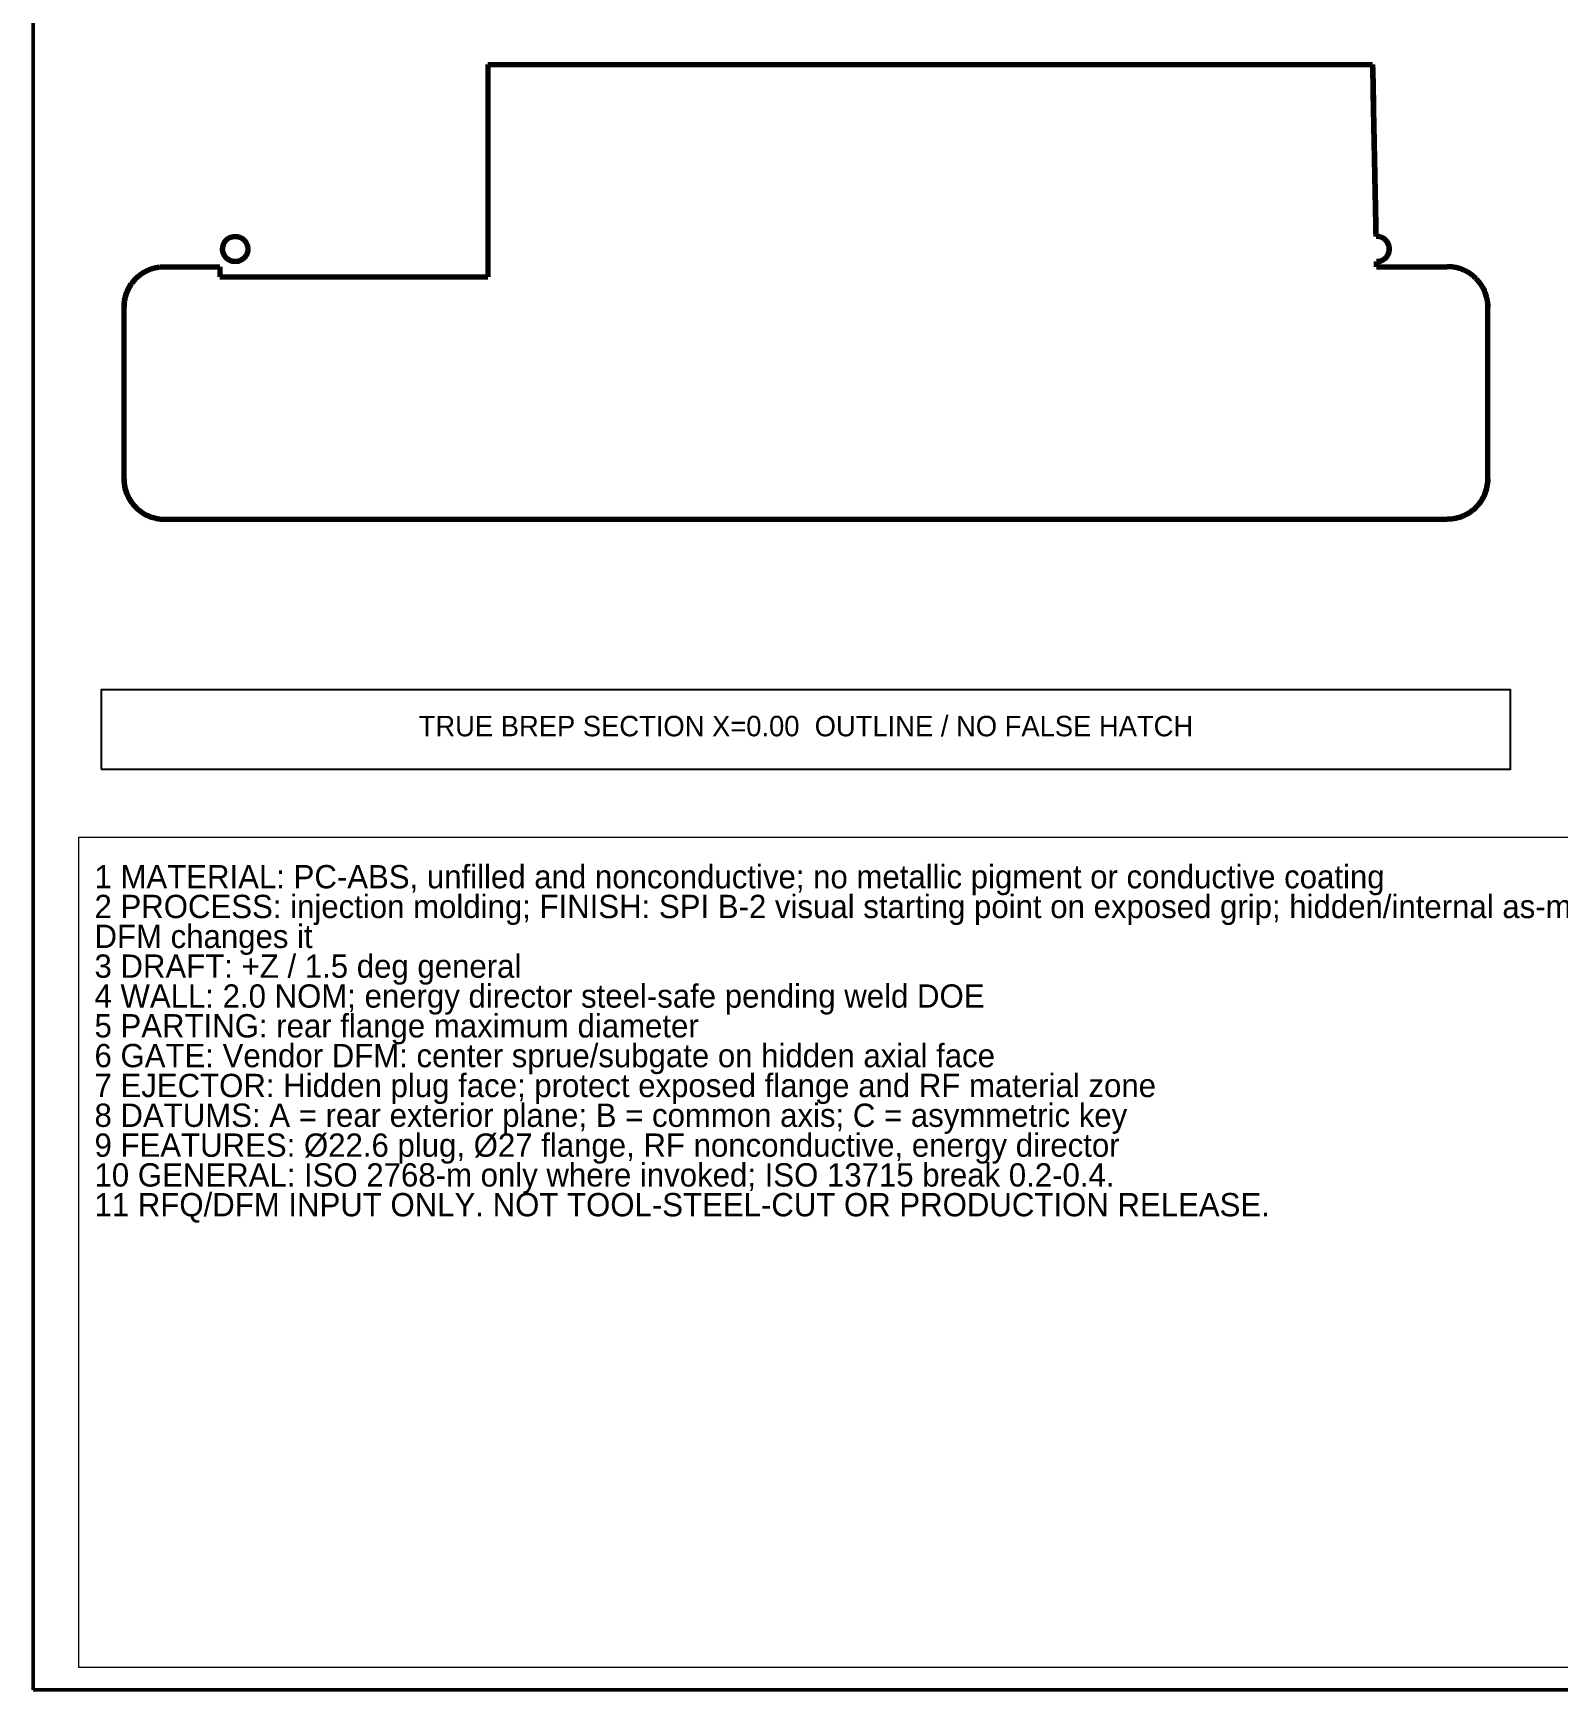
# Model space of a CAD drawing. Header units: millimetres. Extents: x 10 to 410, y 10 to 287.
# Drawn here: x 10 to 144.2, y 10 to 155.8 of the extents above; entities that cross this region are included whole.
import ezdxf
from ezdxf.enums import TextEntityAlignment as Align

# ---------------------------------------------------------------- set-up
doc = ezdxf.new("R2010")
doc.units = ezdxf.units.MM
for name, color, linetype, lineweight in [('BORDER', 7, 'CONTINUOUS', 50), ('NOTES', 7, 'CONTINUOUS', 18), ('SECTION', 1, 'CONTINUOUS', 70), ('TITLE_BLOCK', 7, 'CONTINUOUS', 25)]:
    doc.layers.add(name, color=color, linetype=linetype, lineweight=lineweight)

msp = doc.modelspace()

# ---------------------------------------------------------------- linework, layer by layer
at = {"layer": 'BORDER'}
msp.add_lwpolyline([(10, 10), (410, 10), (410, 287), (10, 287)], close=True, dxfattribs=at)
at = {"layer": 'NOTES'}
msp.add_lwpolyline([(14, 12), (252, 12), (252, 85), (14, 85)], close=True, dxfattribs=at)
at = {"layer": 'SECTION'}
for points in [[(50, 153), (50, 152.4), (50, 151.79), (50, 151.19), (50, 150.59), (50, 149.99), (50, 149.39), (50, 148.78), (50, 148.18), (50, 147.58), (50, 146.98), (50, 146.38), (50, 145.77), (50, 145.17), (50, 144.57), (50, 143.97), (50, 143.37), (50, 142.76), (50, 142.16), (50, 141.56), (50, 140.96), (50, 140.36), (50, 139.75), (50, 139.15), (50, 138.55), (50, 137.95), (50, 137.34), (50, 136.74), (50, 136.14), (50, 135.54), (50, 134.94), (50, 134.33)], [(50, 153), (52.51, 153), (55.02, 153), (57.54, 153), (60.05, 153), (62.56, 153), (65.07, 153), (67.58, 153), (70.09, 153), (72.61, 153), (75.12, 153), (77.63, 153), (80.14, 153), (82.65, 153), (85.17, 153), (87.68, 153), (90.19, 153), (92.7, 153), (95.21, 153), (97.72, 153), (100.24, 153), (102.75, 153), (105.26, 153), (107.77, 153), (110.28, 153), (112.8, 153), (115.31, 153), (117.82, 153), (120.33, 153), (122.84, 153), (125.35, 153), (127.87, 153)], [(50, 153), (50, 152.4), (50, 151.8), (50, 151.19), (50, 150.59), (50, 149.99), (50, 149.39), (50, 148.79), (50, 148.18), (50, 147.58), (50, 146.98), (50, 146.38), (50, 145.78), (50, 145.17), (50, 144.57), (50, 143.97), (50, 143.37), (50, 142.76), (50, 142.16), (50, 141.56), (50, 140.96), (50, 140.36), (50, 139.75), (50, 139.15), (50, 138.55), (50, 137.95), (50, 137.35), (50, 136.74), (50, 136.14), (50, 135.54), (50, 134.94), (50, 134.33)], [(50, 153), (50, 153), (50, 153), (50, 153), (50, 153), (50, 153), (50, 153), (50, 153), (50, 153), (50, 153), (50, 153), (50, 153), (50, 153), (50, 153), (50, 153), (50, 153), (50, 153), (50, 153), (50, 153), (50, 153), (50, 153), (50, 153), (50, 153), (50, 153), (50, 153), (50, 153), (50, 153), (50, 153), (50, 153), (50, 153), (50, 153), (50, 153)], [(128.17, 137.89), (128.16, 138.38), (128.15, 138.86), (128.14, 139.35), (128.13, 139.84), (128.12, 140.33), (128.11, 140.81), (128.1, 141.3), (128.09, 141.79), (128.08, 142.28), (128.07, 142.76), (128.06, 143.25), (128.05, 143.74), (128.04, 144.23), (128.03, 144.71), (128.02, 145.2), (128.01, 145.69), (128, 146.18), (127.99, 146.66), (127.98, 147.15), (127.97, 147.64), (127.96, 148.13), (127.95, 148.61), (127.94, 149.1), (127.93, 149.59), (127.92, 150.08), (127.92, 150.56), (127.91, 151.05), (127.9, 151.54), (127.89, 152.03), (127.88, 152.51), (127.87, 153)], [(127.87, 153), (127.87, 153), (127.87, 153), (127.87, 153), (127.87, 153), (127.87, 153), (127.87, 153), (127.87, 153), (127.87, 153), (127.87, 153), (127.87, 153), (127.87, 153), (127.87, 153), (127.87, 153), (127.87, 153), (127.87, 153), (127.87, 153), (127.87, 153), (127.87, 153), (127.87, 153), (127.87, 153), (127.87, 153), (127.87, 153), (127.87, 153), (127.87, 153), (127.87, 153), (127.87, 153), (127.87, 153), (127.87, 153), (127.87, 153), (127.87, 153), (127.87, 153)], [(127.87, 153), (127.88, 152.51), (127.89, 152.02), (127.9, 151.54), (127.91, 151.05), (127.92, 150.56), (127.93, 150.08), (127.93, 149.59), (127.94, 149.1), (127.95, 148.61), (127.96, 148.13), (127.97, 147.64), (127.98, 147.15), (127.99, 146.66), (128, 146.18), (128.01, 145.69), (128.02, 145.2), (128.03, 144.71), (128.04, 144.23), (128.05, 143.74), (128.06, 143.25), (128.07, 142.76), (128.08, 142.28), (128.09, 141.79), (128.1, 141.3), (128.11, 140.81), (128.12, 140.33), (128.13, 139.84), (128.14, 139.35), (128.15, 138.86), (128.16, 138.38), (128.17, 137.89)], [(26.67, 136.78), (26.67, 136.81), (26.67, 136.84), (26.67, 136.88), (26.68, 136.91), (26.68, 136.94), (26.68, 136.97), (26.69, 137.01), (26.7, 137.04), (26.71, 137.07), (26.72, 137.1), (26.73, 137.13), (26.74, 137.16), (26.75, 137.2), (26.76, 137.23), (26.77, 137.26), (26.79, 137.28), (26.8, 137.31), (26.82, 137.34), (26.84, 137.37), (26.86, 137.4), (26.87, 137.42), (26.89, 137.45), (26.91, 137.48), (26.94, 137.5), (26.96, 137.53), (26.98, 137.55), (27, 137.57), (27.03, 137.6), (27.05, 137.62), (27.08, 137.64), (27.1, 137.66)], [(27.1, 137.66), (27.08, 137.64), (27.05, 137.62), (27.03, 137.6), (27, 137.57), (26.98, 137.55), (26.96, 137.53), (26.93, 137.5), (26.91, 137.48), (26.89, 137.45), (26.87, 137.42), (26.86, 137.4), (26.84, 137.37), (26.82, 137.34), (26.8, 137.31), (26.79, 137.28), (26.77, 137.25), (26.76, 137.22), (26.75, 137.19), (26.74, 137.16), (26.72, 137.13), (26.71, 137.1), (26.71, 137.07), (26.7, 137.04), (26.69, 137.01), (26.68, 136.97), (26.68, 136.94), (26.67, 136.91), (26.67, 136.88), (26.67, 136.84), (26.67, 136.81), (26.67, 136.78)], [(27.1, 137.66), (27.19, 137.72), (27.29, 137.78), (27.4, 137.82), (27.51, 137.86), (27.62, 137.88), (27.73, 137.89), (27.84, 137.89), (27.95, 137.88), (28.06, 137.85), (28.17, 137.82), (28.28, 137.77), (28.37, 137.72), (28.47, 137.65), (28.55, 137.58), (28.63, 137.5), (28.7, 137.41), (28.76, 137.31), (28.8, 137.21), (28.84, 137.1), (28.87, 136.99), (28.89, 136.88), (28.89, 136.77), (28.88, 136.65), (28.86, 136.54), (28.83, 136.43), (28.79, 136.33), (28.74, 136.23), (28.68, 136.13), (28.61, 136.04), (28.53, 135.96), (28.45, 135.89)], [(129.07, 137.5), (129.04, 137.53), (129.02, 137.55), (129, 137.57), (128.98, 137.59), (128.95, 137.62), (128.93, 137.64), (128.9, 137.66), (128.87, 137.68), (128.85, 137.7), (128.82, 137.71), (128.79, 137.73), (128.76, 137.75), (128.74, 137.76), (128.71, 137.78), (128.68, 137.79), (128.65, 137.8), (128.62, 137.82), (128.59, 137.83), (128.56, 137.84), (128.52, 137.85), (128.49, 137.86), (128.46, 137.86), (128.43, 137.87), (128.4, 137.88), (128.36, 137.88), (128.33, 137.88), (128.3, 137.89), (128.27, 137.89), (128.23, 137.89), (128.2, 137.89), (128.17, 137.89)], [(128.21, 135.67), (128.29, 135.67), (128.38, 135.68), (128.46, 135.69), (128.54, 135.71), (128.61, 135.74), (128.69, 135.77), (128.76, 135.81), (128.83, 135.85), (128.9, 135.9), (128.96, 135.95), (129.02, 136.01), (129.08, 136.07), (129.13, 136.13), (129.17, 136.2), (129.21, 136.27), (129.25, 136.35), (129.27, 136.42), (129.3, 136.5), (129.32, 136.58), (129.33, 136.66), (129.33, 136.75), (129.33, 136.83), (129.33, 136.91), (129.31, 136.99), (129.29, 137.07), (129.27, 137.15), (129.24, 137.22), (129.2, 137.3), (129.16, 137.37), (129.12, 137.44), (129.07, 137.5)], [(129.07, 137.5), (129.1, 137.46), (129.14, 137.41), (129.17, 137.36), (129.2, 137.31), (129.22, 137.26), (129.25, 137.2), (129.27, 137.15), (129.29, 137.09), (129.3, 137.04), (129.31, 136.98), (129.32, 136.92), (129.33, 136.87), (129.33, 136.81), (129.33, 136.75), (129.33, 136.69), (129.32, 136.63), (129.31, 136.58), (129.3, 136.52), (129.29, 136.46), (129.27, 136.41), (129.25, 136.35), (129.23, 136.3), (129.2, 136.25), (129.17, 136.2), (129.14, 136.15), (129.1, 136.1), (129.07, 136.06), (129.03, 136.01), (128.99, 135.97), (128.94, 135.93), (128.9, 135.9)], [(28.45, 135.89), (28.38, 135.85), (28.31, 135.8), (28.24, 135.77), (28.17, 135.74), (28.09, 135.71), (28.02, 135.69), (27.94, 135.68), (27.86, 135.67), (27.78, 135.67), (27.7, 135.67), (27.62, 135.68), (27.54, 135.69), (27.47, 135.71), (27.39, 135.74), (27.32, 135.77), (27.25, 135.8), (27.18, 135.84), (27.11, 135.89), (27.05, 135.94), (26.99, 135.99), (26.94, 136.05), (26.89, 136.11), (26.84, 136.18), (26.8, 136.25), (26.77, 136.32), (26.74, 136.39), (26.71, 136.47), (26.69, 136.54), (26.68, 136.62), (26.67, 136.7), (26.67, 136.78)], [(26.93, 136.05), (26.92, 136.07), (26.9, 136.09), (26.89, 136.11), (26.87, 136.13), (26.86, 136.16), (26.84, 136.18), (26.83, 136.2), (26.82, 136.22), (26.8, 136.24), (26.79, 136.26), (26.78, 136.29), (26.77, 136.31), (26.76, 136.33), (26.75, 136.36), (26.74, 136.38), (26.73, 136.4), (26.72, 136.43), (26.72, 136.45), (26.71, 136.48), (26.7, 136.5), (26.7, 136.53), (26.69, 136.55), (26.69, 136.58), (26.68, 136.6), (26.68, 136.63), (26.67, 136.65), (26.67, 136.68), (26.67, 136.7), (26.67, 136.73), (26.67, 136.75), (26.67, 136.78)], [(28.86, 136.54), (28.84, 136.46), (28.82, 136.39), (28.79, 136.31), (28.75, 136.24), (28.71, 136.17), (28.67, 136.11), (28.62, 136.05), (28.56, 135.99), (28.5, 135.93), (28.44, 135.88), (28.37, 135.84), (28.31, 135.8), (28.24, 135.76), (28.16, 135.73), (28.09, 135.71), (28.01, 135.69), (27.93, 135.68), (27.85, 135.67), (27.77, 135.67), (27.69, 135.67), (27.61, 135.68), (27.54, 135.69), (27.46, 135.71), (27.38, 135.74), (27.31, 135.77), (27.24, 135.81), (27.17, 135.85), (27.11, 135.89), (27.05, 135.94), (26.99, 136), (26.93, 136.05)], [(128.9, 135.9), (128.88, 135.88), (128.86, 135.87), (128.84, 135.85), (128.82, 135.84), (128.8, 135.83), (128.78, 135.82), (128.76, 135.8), (128.74, 135.79), (128.72, 135.78), (128.7, 135.77), (128.67, 135.76), (128.65, 135.75), (128.63, 135.74), (128.61, 135.74), (128.59, 135.73), (128.56, 135.72), (128.54, 135.71), (128.52, 135.71), (128.5, 135.7), (128.47, 135.69), (128.45, 135.69), (128.43, 135.68), (128.4, 135.68), (128.38, 135.68), (128.36, 135.67), (128.33, 135.67), (128.31, 135.67), (128.28, 135.67), (128.26, 135.67), (128.24, 135.67), (128.21, 135.67)], [(128.22, 135.22), (128.22, 135.24), (128.22, 135.25), (128.22, 135.27), (128.22, 135.28), (128.22, 135.29), (128.22, 135.31), (128.22, 135.32), (128.22, 135.34), (128.22, 135.35), (128.22, 135.37), (128.22, 135.38), (128.22, 135.4), (128.22, 135.41), (128.22, 135.42), (128.22, 135.44), (128.22, 135.45), (128.22, 135.47), (128.22, 135.48), (128.22, 135.5), (128.22, 135.51), (128.22, 135.52), (128.22, 135.54), (128.22, 135.55), (128.22, 135.57), (128.21, 135.58), (128.21, 135.6), (128.21, 135.61), (128.21, 135.62), (128.21, 135.64), (128.21, 135.65), (128.21, 135.67)], [(128.21, 135.67), (128.21, 135.67), (128.21, 135.67), (128.21, 135.67), (128.21, 135.67), (128.21, 135.67), (128.21, 135.67), (128.21, 135.67), (128.21, 135.67), (128.21, 135.67), (128.21, 135.67), (128.21, 135.67), (128.21, 135.67), (128.21, 135.67), (128.21, 135.67), (128.21, 135.67), (128.21, 135.67), (128.21, 135.67), (128.21, 135.67), (128.21, 135.67), (128.21, 135.67), (128.21, 135.67), (128.21, 135.67), (128.21, 135.67), (128.21, 135.67), (128.21, 135.67), (128.21, 135.67), (128.21, 135.67), (128.21, 135.67), (128.21, 135.67), (128.21, 135.67), (128.21, 135.67)], [(128.21, 135.67), (128.21, 135.65), (128.21, 135.64), (128.21, 135.62), (128.21, 135.61), (128.21, 135.6), (128.22, 135.58), (128.22, 135.57), (128.22, 135.55), (128.22, 135.54), (128.22, 135.52), (128.22, 135.51), (128.22, 135.49), (128.22, 135.48), (128.22, 135.47), (128.22, 135.45), (128.22, 135.44), (128.22, 135.42), (128.22, 135.41), (128.22, 135.39), (128.22, 135.38), (128.22, 135.37), (128.22, 135.35), (128.22, 135.34), (128.22, 135.32), (128.22, 135.31), (128.22, 135.29), (128.22, 135.28), (128.22, 135.27), (128.22, 135.25), (128.22, 135.24), (128.22, 135.22)], [(18, 131.67), (18, 131.77), (18.01, 131.86), (18.01, 131.96), (18.02, 132.06), (18.03, 132.16), (18.05, 132.26), (18.07, 132.35), (18.09, 132.45), (18.11, 132.54), (18.14, 132.64), (18.16, 132.73), (18.2, 132.83), (18.23, 132.92), (18.26, 133.01), (18.3, 133.1), (18.34, 133.19), (18.39, 133.28), (18.43, 133.37), (18.48, 133.45), (18.53, 133.54), (18.58, 133.62), (18.64, 133.7), (18.7, 133.78), (18.76, 133.86), (18.82, 133.94), (18.88, 134.01), (18.95, 134.08), (19.02, 134.16), (19.09, 134.23), (19.16, 134.29), (19.23, 134.36)], [(19.23, 134.36), (19.16, 134.29), (19.09, 134.23), (19.02, 134.16), (18.95, 134.08), (18.88, 134.01), (18.82, 133.94), (18.76, 133.86), (18.7, 133.78), (18.64, 133.7), (18.58, 133.62), (18.53, 133.54), (18.48, 133.45), (18.43, 133.37), (18.39, 133.28), (18.34, 133.19), (18.3, 133.1), (18.26, 133.01), (18.23, 132.92), (18.19, 132.83), (18.16, 132.73), (18.14, 132.64), (18.11, 132.54), (18.09, 132.45), (18.07, 132.35), (18.05, 132.25), (18.03, 132.16), (18.02, 132.06), (18.01, 131.96), (18.01, 131.86), (18, 131.77), (18, 131.67)], [(19.23, 134.36), (19.29, 134.41), (19.36, 134.46), (19.42, 134.51), (19.49, 134.56), (19.56, 134.61), (19.62, 134.65), (19.69, 134.7), (19.76, 134.74), (19.83, 134.78), (19.91, 134.82), (19.98, 134.85), (20.05, 134.89), (20.13, 134.92), (20.2, 134.96), (20.28, 134.99), (20.35, 135.01), (20.43, 135.04), (20.51, 135.07), (20.59, 135.09), (20.67, 135.11), (20.75, 135.13), (20.83, 135.15), (20.91, 135.16), (20.99, 135.18), (21.07, 135.19), (21.15, 135.2), (21.23, 135.21), (21.31, 135.21), (21.39, 135.22), (21.47, 135.22), (21.56, 135.22)], [(21.56, 135.22), (21.71, 135.22), (21.87, 135.22), (22.03, 135.22), (22.19, 135.22), (22.34, 135.22), (22.5, 135.22), (22.66, 135.22), (22.82, 135.22), (22.98, 135.22), (23.13, 135.22), (23.29, 135.22), (23.45, 135.22), (23.61, 135.22), (23.76, 135.22), (23.92, 135.22), (24.08, 135.22), (24.24, 135.22), (24.39, 135.22), (24.55, 135.22), (24.71, 135.22), (24.87, 135.22), (25.03, 135.22), (25.18, 135.22), (25.34, 135.22), (25.5, 135.22), (25.66, 135.22), (25.81, 135.22), (25.97, 135.22), (26.13, 135.22), (26.29, 135.22), (26.44, 135.22)], [(26.44, 135.22), (26.44, 135.19), (26.44, 135.17), (26.44, 135.14), (26.44, 135.11), (26.44, 135.08), (26.44, 135.05), (26.44, 135.02), (26.44, 134.99), (26.44, 134.97), (26.44, 134.94), (26.44, 134.91), (26.44, 134.88), (26.44, 134.85), (26.44, 134.82), (26.44, 134.79), (26.44, 134.76), (26.44, 134.74), (26.44, 134.71), (26.44, 134.68), (26.44, 134.65), (26.44, 134.62), (26.44, 134.59), (26.44, 134.56), (26.44, 134.54), (26.44, 134.51), (26.44, 134.48), (26.44, 134.45), (26.44, 134.42), (26.44, 134.39), (26.44, 134.36), (26.44, 134.33)], [(26.44, 134.33), (27.2, 134.33), (27.96, 134.33), (28.72, 134.33), (29.48, 134.33), (30.24, 134.33), (31, 134.33), (31.76, 134.33), (32.52, 134.33), (33.28, 134.33), (34.04, 134.33), (34.8, 134.33), (35.56, 134.33), (36.32, 134.33), (37.08, 134.33), (37.84, 134.33), (38.6, 134.33), (39.36, 134.33), (40.12, 134.33), (40.88, 134.33), (41.64, 134.33), (42.4, 134.33), (43.16, 134.33), (43.92, 134.33), (44.68, 134.33), (45.44, 134.33), (46.2, 134.33), (46.96, 134.33), (47.72, 134.33), (48.48, 134.33), (49.24, 134.33), (50, 134.33)], [(128.22, 135.22), (128.42, 135.22), (128.62, 135.22), (128.82, 135.22), (129.02, 135.22), (129.23, 135.22), (129.43, 135.22), (129.63, 135.22), (129.83, 135.22), (130.03, 135.22), (130.23, 135.22), (130.43, 135.22), (130.63, 135.22), (130.83, 135.22), (131.03, 135.22), (131.23, 135.22), (131.43, 135.22), (131.63, 135.22), (131.83, 135.22), (132.04, 135.22), (132.24, 135.22), (132.44, 135.22), (132.64, 135.22), (132.84, 135.22), (133.04, 135.22), (133.24, 135.22), (133.44, 135.22), (133.64, 135.22), (133.84, 135.22), (134.04, 135.22), (134.24, 135.22), (134.44, 135.22)], [(137.35, 133.72), (137.29, 133.8), (137.22, 133.89), (137.15, 133.98), (137.08, 134.06), (137, 134.14), (136.92, 134.22), (136.84, 134.29), (136.76, 134.36), (136.68, 134.43), (136.59, 134.5), (136.5, 134.57), (136.41, 134.63), (136.32, 134.69), (136.23, 134.74), (136.13, 134.8), (136.03, 134.85), (135.93, 134.9), (135.83, 134.94), (135.73, 134.98), (135.63, 135.02), (135.52, 135.05), (135.42, 135.09), (135.31, 135.12), (135.21, 135.14), (135.1, 135.16), (134.99, 135.18), (134.88, 135.2), (134.77, 135.21), (134.66, 135.22), (134.55, 135.22), (134.44, 135.22)], [(138, 131.67), (138, 131.74), (138, 131.81), (137.99, 131.88), (137.99, 131.95), (137.98, 132.02), (137.97, 132.09), (137.97, 132.16), (137.96, 132.23), (137.94, 132.3), (137.93, 132.37), (137.92, 132.44), (137.9, 132.5), (137.88, 132.57), (137.86, 132.64), (137.84, 132.71), (137.82, 132.78), (137.8, 132.84), (137.78, 132.91), (137.75, 132.97), (137.72, 133.04), (137.7, 133.1), (137.67, 133.17), (137.64, 133.23), (137.61, 133.29), (137.57, 133.36), (137.54, 133.42), (137.5, 133.48), (137.47, 133.54), (137.43, 133.6), (137.39, 133.66), (137.35, 133.72)], [(137.35, 133.72), (137.39, 133.66), (137.43, 133.6), (137.47, 133.54), (137.5, 133.48), (137.54, 133.42), (137.57, 133.36), (137.61, 133.29), (137.64, 133.23), (137.67, 133.17), (137.7, 133.1), (137.72, 133.04), (137.75, 132.97), (137.78, 132.91), (137.8, 132.84), (137.82, 132.78), (137.84, 132.71), (137.86, 132.64), (137.88, 132.57), (137.9, 132.5), (137.92, 132.44), (137.93, 132.37), (137.94, 132.3), (137.96, 132.23), (137.97, 132.16), (137.97, 132.09), (137.98, 132.02), (137.99, 131.95), (137.99, 131.88), (138, 131.81), (138, 131.74), (138, 131.67)], [(18, 116.56), (18, 117.04), (18, 117.53), (18, 118.02), (18, 118.51), (18, 118.99), (18, 119.48), (18, 119.97), (18, 120.46), (18, 120.94), (18, 121.43), (18, 121.92), (18, 122.41), (18, 122.89), (18, 123.38), (18, 123.87), (18, 124.36), (18, 124.84), (18, 125.33), (18, 125.82), (18, 126.31), (18, 126.79), (18, 127.28), (18, 127.77), (18, 128.26), (18, 128.74), (18, 129.23), (18, 129.72), (18, 130.21), (18, 130.69), (18, 131.18), (18, 131.67)], [(18, 131.67), (18, 131.67), (18, 131.67), (18, 131.67), (18, 131.67), (18, 131.67), (18, 131.67), (18, 131.67), (18, 131.67), (18, 131.67), (18, 131.67), (18, 131.67), (18, 131.67), (18, 131.67), (18, 131.67), (18, 131.67), (18, 131.67), (18, 131.67), (18, 131.67), (18, 131.67), (18, 131.67), (18, 131.67), (18, 131.67), (18, 131.67), (18, 131.67), (18, 131.67), (18, 131.67), (18, 131.67), (18, 131.67), (18, 131.67), (18, 131.67), (18, 131.67)], [(18, 131.67), (18, 131.67), (18, 131.67), (18, 131.67), (18, 131.67), (18, 131.67), (18, 131.67), (18, 131.67), (18, 131.67), (18, 131.67), (18, 131.67), (18, 131.67), (18, 131.67), (18, 131.67), (18, 131.67), (18, 131.67), (18, 131.67), (18, 131.67), (18, 131.67), (18, 131.67), (18, 131.67), (18, 131.67), (18, 131.67), (18, 131.67), (18, 131.67), (18, 131.67), (18, 131.67), (18, 131.67), (18, 131.67), (18, 131.67), (18, 131.67), (18, 131.67)], [(18, 116.56), (18, 117.04), (18, 117.53), (18, 118.02), (18, 118.51), (18, 118.99), (18, 119.48), (18, 119.97), (18, 120.46), (18, 120.94), (18, 121.43), (18, 121.92), (18, 122.41), (18, 122.89), (18, 123.38), (18, 123.87), (18, 124.35), (18, 124.84), (18, 125.33), (18, 125.82), (18, 126.3), (18, 126.79), (18, 127.28), (18, 127.77), (18, 128.25), (18, 128.74), (18, 129.23), (18, 129.72), (18, 130.2), (18, 130.69), (18, 131.18), (18, 131.67)], [(138, 116.56), (138, 117.04), (138, 117.53), (138, 118.02), (138, 118.51), (138, 118.99), (138, 119.48), (138, 119.97), (138, 120.46), (138, 120.94), (138, 121.43), (138, 121.92), (138, 122.41), (138, 122.89), (138, 123.38), (138, 123.87), (138, 124.36), (138, 124.84), (138, 125.33), (138, 125.82), (138, 126.31), (138, 126.79), (138, 127.28), (138, 127.77), (138, 128.26), (138, 128.74), (138, 129.23), (138, 129.72), (138, 130.21), (138, 130.69), (138, 131.18), (138, 131.67)], [(138, 131.67), (138, 131.67), (138, 131.67), (138, 131.67), (138, 131.67), (138, 131.67), (138, 131.67), (138, 131.67), (138, 131.67), (138, 131.67), (138, 131.67), (138, 131.67), (138, 131.67), (138, 131.67), (138, 131.67), (138, 131.67), (138, 131.67), (138, 131.67), (138, 131.67), (138, 131.67), (138, 131.67), (138, 131.67), (138, 131.67), (138, 131.67), (138, 131.67), (138, 131.67), (138, 131.67), (138, 131.67), (138, 131.67), (138, 131.67), (138, 131.67), (138, 131.67)], [(138, 116.56), (138, 117.04), (138, 117.53), (138, 118.02), (138, 118.51), (138, 118.99), (138, 119.48), (138, 119.97), (138, 120.46), (138, 120.94), (138, 121.43), (138, 121.92), (138, 122.41), (138, 122.89), (138, 123.38), (138, 123.87), (138, 124.35), (138, 124.84), (138, 125.33), (138, 125.82), (138, 126.3), (138, 126.79), (138, 127.28), (138, 127.77), (138, 128.25), (138, 128.74), (138, 129.23), (138, 129.72), (138, 130.2), (138, 130.69), (138, 131.18), (138, 131.67)], [(18, 116.55), (18, 116.55), (18, 116.55), (18, 116.55), (18, 116.56), (18, 116.56), (18, 116.56), (18, 116.56), (18, 116.56), (18, 116.56), (18, 116.56), (18, 116.56), (18, 116.56), (18, 116.56), (18, 116.56), (18, 116.56), (18, 116.56), (18, 116.56), (18, 116.56), (18, 116.56), (18, 116.56), (18, 116.56), (18, 116.56), (18, 116.56), (18, 116.56), (18, 116.56), (18, 116.56), (18, 116.56), (18, 116.56), (18, 116.56), (18, 116.56), (18, 116.56)], [(18, 116.56), (18, 116.56), (18, 116.56), (18, 116.56), (18, 116.56), (18, 116.56), (18, 116.56), (18, 116.56), (18, 116.56), (18, 116.56), (18, 116.56), (18, 116.56), (18, 116.56), (18, 116.56), (18, 116.56), (18, 116.56), (18, 116.56), (18, 116.56), (18, 116.56), (18, 116.56), (18, 116.56), (18, 116.56), (18, 116.56), (18, 116.56), (18, 116.56), (18, 116.56), (18, 116.56), (18, 116.56), (18, 116.56), (18, 116.56), (18, 116.56), (18, 116.56)], [(18, 116.56), (18.01, 116.38), (18.02, 116.2), (18.04, 116.02), (18.07, 115.84), (18.11, 115.67), (18.16, 115.49), (18.22, 115.32), (18.29, 115.15), (18.36, 114.99), (18.45, 114.83), (18.54, 114.68), (18.64, 114.53), (18.74, 114.38), (18.86, 114.24), (18.98, 114.11), (19.11, 113.98), (19.24, 113.86), (19.38, 113.75), (19.53, 113.64), (19.68, 113.54), (19.83, 113.45), (19.99, 113.36), (20.15, 113.29), (20.32, 113.22), (20.49, 113.16), (20.67, 113.11), (20.84, 113.07), (21.02, 113.04), (21.2, 113.02), (21.38, 113.01), (21.56, 113)], [(18, 116.55), (18, 116.55), (18, 116.55), (18, 116.55), (18, 116.56), (18, 116.56), (18, 116.56), (18, 116.56), (18, 116.56), (18, 116.56), (18, 116.56), (18, 116.56), (18, 116.56), (18, 116.56), (18, 116.56), (18, 116.56), (18, 116.56), (18, 116.56), (18, 116.56), (18, 116.56), (18, 116.56), (18, 116.56), (18, 116.56), (18, 116.56), (18, 116.56), (18, 116.56), (18, 116.56), (18, 116.56), (18, 116.56), (18, 116.56), (18, 116.56), (18, 116.56)], [(18, 116.56), (18, 116.56), (18, 116.56), (18, 116.56), (18, 116.56), (18, 116.56), (18, 116.56), (18, 116.56), (18, 116.56), (18, 116.56), (18, 116.56), (18, 116.56), (18, 116.56), (18, 116.56), (18, 116.56), (18, 116.56), (18, 116.56), (18, 116.56), (18, 116.56), (18, 116.56), (18, 116.56), (18, 116.56), (18, 116.56), (18, 116.56), (18, 116.56), (18, 116.56), (18, 116.56), (18, 116.56), (18, 116.56), (18, 116.56), (18, 116.56), (18, 116.56)], [(18.65, 114.51), (18.61, 114.56), (18.57, 114.62), (18.53, 114.68), (18.5, 114.74), (18.46, 114.8), (18.43, 114.87), (18.39, 114.93), (18.36, 114.99), (18.33, 115.05), (18.3, 115.12), (18.28, 115.18), (18.25, 115.25), (18.22, 115.31), (18.2, 115.38), (18.18, 115.45), (18.16, 115.51), (18.14, 115.58), (18.12, 115.65), (18.1, 115.72), (18.08, 115.79), (18.07, 115.86), (18.06, 115.93), (18.04, 115.99), (18.03, 116.06), (18.03, 116.13), (18.02, 116.2), (18.01, 116.27), (18.01, 116.34), (18, 116.41), (18, 116.49), (18, 116.56)], [(138, 116.56), (138, 116.38), (137.98, 116.2), (137.96, 116.02), (137.93, 115.84), (137.89, 115.67), (137.84, 115.49), (137.78, 115.32), (137.71, 115.15), (137.64, 114.99), (137.55, 114.83), (137.46, 114.68), (137.36, 114.53), (137.26, 114.38), (137.14, 114.24), (137.02, 114.11), (136.89, 113.98), (136.76, 113.86), (136.62, 113.74), (136.48, 113.64), (136.32, 113.54), (136.17, 113.45), (136.01, 113.36), (135.85, 113.29), (135.68, 113.22), (135.51, 113.16), (135.34, 113.11), (135.16, 113.07), (134.98, 113.04), (134.8, 113.02), (134.62, 113.01), (134.44, 113)], [(136.77, 113.86), (136.84, 113.93), (136.91, 114), (136.98, 114.07), (137.05, 114.14), (137.12, 114.21), (137.18, 114.29), (137.24, 114.36), (137.3, 114.44), (137.36, 114.52), (137.42, 114.6), (137.47, 114.69), (137.52, 114.77), (137.57, 114.86), (137.61, 114.94), (137.66, 115.03), (137.7, 115.12), (137.74, 115.21), (137.77, 115.3), (137.81, 115.4), (137.84, 115.49), (137.86, 115.58), (137.89, 115.68), (137.91, 115.77), (137.93, 115.87), (137.95, 115.97), (137.97, 116.06), (137.98, 116.16), (137.99, 116.26), (137.99, 116.36), (138, 116.46), (138, 116.56)], [(138, 116.56), (138, 116.56), (138, 116.56), (138, 116.56), (138, 116.56), (138, 116.56), (138, 116.56), (138, 116.56), (138, 116.56), (138, 116.56), (138, 116.56), (138, 116.56), (138, 116.56), (138, 116.56), (138, 116.56), (138, 116.56), (138, 116.56), (138, 116.56), (138, 116.56), (138, 116.56), (138, 116.56), (138, 116.56), (138, 116.56), (138, 116.56), (138, 116.56), (138, 116.56), (138, 116.56), (138, 116.56), (138, 116.56), (138, 116.56), (138, 116.56), (138, 116.56)], [(138, 116.56), (138, 116.56), (138, 116.56), (138, 116.56), (138, 116.56), (138, 116.56), (138, 116.56), (138, 116.56), (138, 116.56), (138, 116.56), (138, 116.56), (138, 116.56), (138, 116.56), (138, 116.56), (138, 116.56), (138, 116.56), (138, 116.55), (138, 116.55), (138, 116.55), (138, 116.55), (138, 116.55), (138, 116.55), (138, 116.55), (138, 116.55), (138, 116.55), (138, 116.55), (138, 116.55), (138, 116.55), (138, 116.55), (138, 116.55), (138, 116.55), (138, 116.55)], [(138, 116.56), (138, 116.56), (138, 116.56), (138, 116.56), (138, 116.56), (138, 116.56), (138, 116.56), (138, 116.56), (138, 116.56), (138, 116.56), (138, 116.56), (138, 116.56), (138, 116.56), (138, 116.56), (138, 116.56), (138, 116.56), (138, 116.56), (138, 116.56), (138, 116.56), (138, 116.56), (138, 116.56), (138, 116.56), (138, 116.56), (138, 116.56), (138, 116.56), (138, 116.56), (138, 116.56), (138, 116.56), (138, 116.56), (138, 116.56), (138, 116.56), (138, 116.56)], [(138, 116.56), (138, 116.56), (138, 116.56), (138, 116.56), (138, 116.56), (138, 116.56), (138, 116.56), (138, 116.56), (138, 116.56), (138, 116.56), (138, 116.56), (138, 116.56), (138, 116.56), (138, 116.56), (138, 116.56), (138, 116.56), (138, 116.55), (138, 116.55), (138, 116.55), (138, 116.55), (138, 116.55), (138, 116.55), (138, 116.55), (138, 116.55), (138, 116.55), (138, 116.55), (138, 116.55), (138, 116.55), (138, 116.55), (138, 116.55), (138, 116.55), (138, 116.55)], [(18.65, 114.51), (18.71, 114.42), (18.78, 114.33), (18.85, 114.25), (18.92, 114.16), (19, 114.08), (19.08, 114.01), (19.16, 113.93), (19.24, 113.86), (19.32, 113.79), (19.41, 113.72), (19.5, 113.66), (19.59, 113.59), (19.68, 113.53), (19.77, 113.48), (19.87, 113.42), (19.97, 113.37), (20.07, 113.33), (20.17, 113.28), (20.27, 113.24), (20.37, 113.2), (20.48, 113.17), (20.58, 113.14), (20.69, 113.11), (20.79, 113.08), (20.9, 113.06), (21.01, 113.04), (21.12, 113.03), (21.23, 113.01), (21.34, 113.01), (21.45, 113), (21.56, 113)], [(136.77, 113.86), (136.71, 113.81), (136.64, 113.76), (136.58, 113.71), (136.51, 113.66), (136.44, 113.62), (136.38, 113.57), (136.31, 113.53), (136.24, 113.48), (136.17, 113.44), (136.09, 113.41), (136.02, 113.37), (135.95, 113.33), (135.87, 113.3), (135.8, 113.27), (135.72, 113.24), (135.65, 113.21), (135.57, 113.18), (135.49, 113.16), (135.41, 113.13), (135.33, 113.11), (135.25, 113.09), (135.17, 113.07), (135.09, 113.06), (135.01, 113.05), (134.93, 113.03), (134.85, 113.02), (134.77, 113.01), (134.69, 113.01), (134.61, 113), (134.53, 113), (134.44, 113)], [(21.56, 113), (25.2, 113), (28.84, 113), (32.48, 113), (36.12, 113), (39.76, 113), (43.41, 113), (47.05, 113), (50.69, 113), (54.33, 113), (57.97, 113), (61.61, 113), (65.25, 113), (68.9, 113), (72.54, 113), (76.18, 113), (79.82, 113), (83.46, 113), (87.1, 113), (90.75, 113), (94.39, 113), (98.03, 113), (101.67, 113), (105.31, 113), (108.95, 113), (112.59, 113), (116.24, 113), (119.88, 113), (123.52, 113), (127.16, 113), (130.8, 113), (134.44, 113)], [(21.56, 113), (25.2, 113), (28.84, 113), (32.48, 113), (36.12, 113), (39.76, 113), (43.41, 113), (47.05, 113), (50.69, 113), (54.33, 113), (57.97, 113), (61.61, 113), (65.25, 113), (68.9, 113), (72.54, 113), (76.18, 113), (79.82, 113), (83.46, 113), (87.1, 113), (90.75, 113), (94.39, 113), (98.03, 113), (101.67, 113), (105.31, 113), (108.95, 113), (112.59, 113), (116.24, 113), (119.88, 113), (123.52, 113), (127.16, 113), (130.8, 113), (134.44, 113)], [(21.56, 113), (21.56, 113), (21.56, 113), (21.56, 113), (21.56, 113), (21.56, 113), (21.56, 113), (21.56, 113), (21.56, 113), (21.56, 113), (21.56, 113), (21.56, 113), (21.56, 113), (21.56, 113), (21.56, 113), (21.56, 113), (21.56, 113), (21.56, 113), (21.56, 113), (21.56, 113), (21.56, 113), (21.56, 113), (21.56, 113), (21.56, 113), (21.56, 113), (21.56, 113), (21.56, 113), (21.56, 113), (21.56, 113), (21.56, 113), (21.56, 113), (21.56, 113)], [(134.44, 113), (134.44, 113), (134.44, 113), (134.44, 113), (134.44, 113), (134.44, 113), (134.44, 113), (134.44, 113), (134.44, 113), (134.44, 113), (134.44, 113), (134.44, 113), (134.44, 113), (134.44, 113), (134.44, 113), (134.44, 113), (134.44, 113), (134.44, 113), (134.44, 113), (134.44, 113), (134.44, 113), (134.44, 113), (134.44, 113), (134.44, 113), (134.44, 113), (134.44, 113), (134.44, 113), (134.44, 113), (134.44, 113), (134.44, 113), (134.44, 113), (134.44, 113)]]:
    msp.add_lwpolyline(points, dxfattribs=at)
at = {"layer": 'TITLE_BLOCK'}
msp.add_lwpolyline([(16, 91), (140, 91), (140, 98), (16, 98)], close=True, dxfattribs=at)

# ---------------------------------------------------------------- texts
at = {"layer": 'NOTES'}
for s, p in [('1 MATERIAL: PC-ABS, unfilled and nonconductive; no metallic pigment or conductive coating', (15.4, 81.55)), ('2 PROCESS: injection molding; FINISH: SPI B-2 visual starting point on exposed grip; hidden/internal as-machined unless', (15.4, 78.93)), ('DFM changes it', (15.4, 76.3)), ('3 DRAFT: +Z / 1.5 deg general', (15.4, 73.68)), ('4 WALL: 2.0 NOM; energy director steel-safe pending weld DOE', (15.4, 71.05)), ('5 PARTING: rear flange maximum diameter', (15.4, 68.43)), ('6 GATE: Vendor DFM: center sprue/subgate on hidden axial face', (15.4, 65.81)), ('7 EJECTOR: Hidden plug face; protect exposed flange and RF material zone', (15.4, 63.18)), ('8 DATUMS: A = rear exterior plane; B = common axis; C = asymmetric key', (15.4, 60.56)), ('9 FEATURES: Ø22.6 plug, Ø27 flange, RF nonconductive, energy director', (15.4, 57.93)), ('10 GENERAL: ISO 2768-m only where invoked; ISO 13715 break 0.2-0.4.', (15.4, 55.31)), ('11 RFQ/DFM INPUT ONLY. NOT TOOL-STEEL-CUT OR PRODUCTION RELEASE.', (15.4, 52.69))]:
    msp.add_text(s, height=2.05, dxfattribs=at).set_placement(p, align=Align.MIDDLE_LEFT)
at = {"layer": 'TITLE_BLOCK'}
msp.add_text('TRUE BREP SECTION X=0.00  OUTLINE / NO FALSE HATCH', height=1.8, dxfattribs=at).set_placement((78, 94.8), align=Align.MIDDLE_CENTER)

doc.saveas('drawing.dxf')
